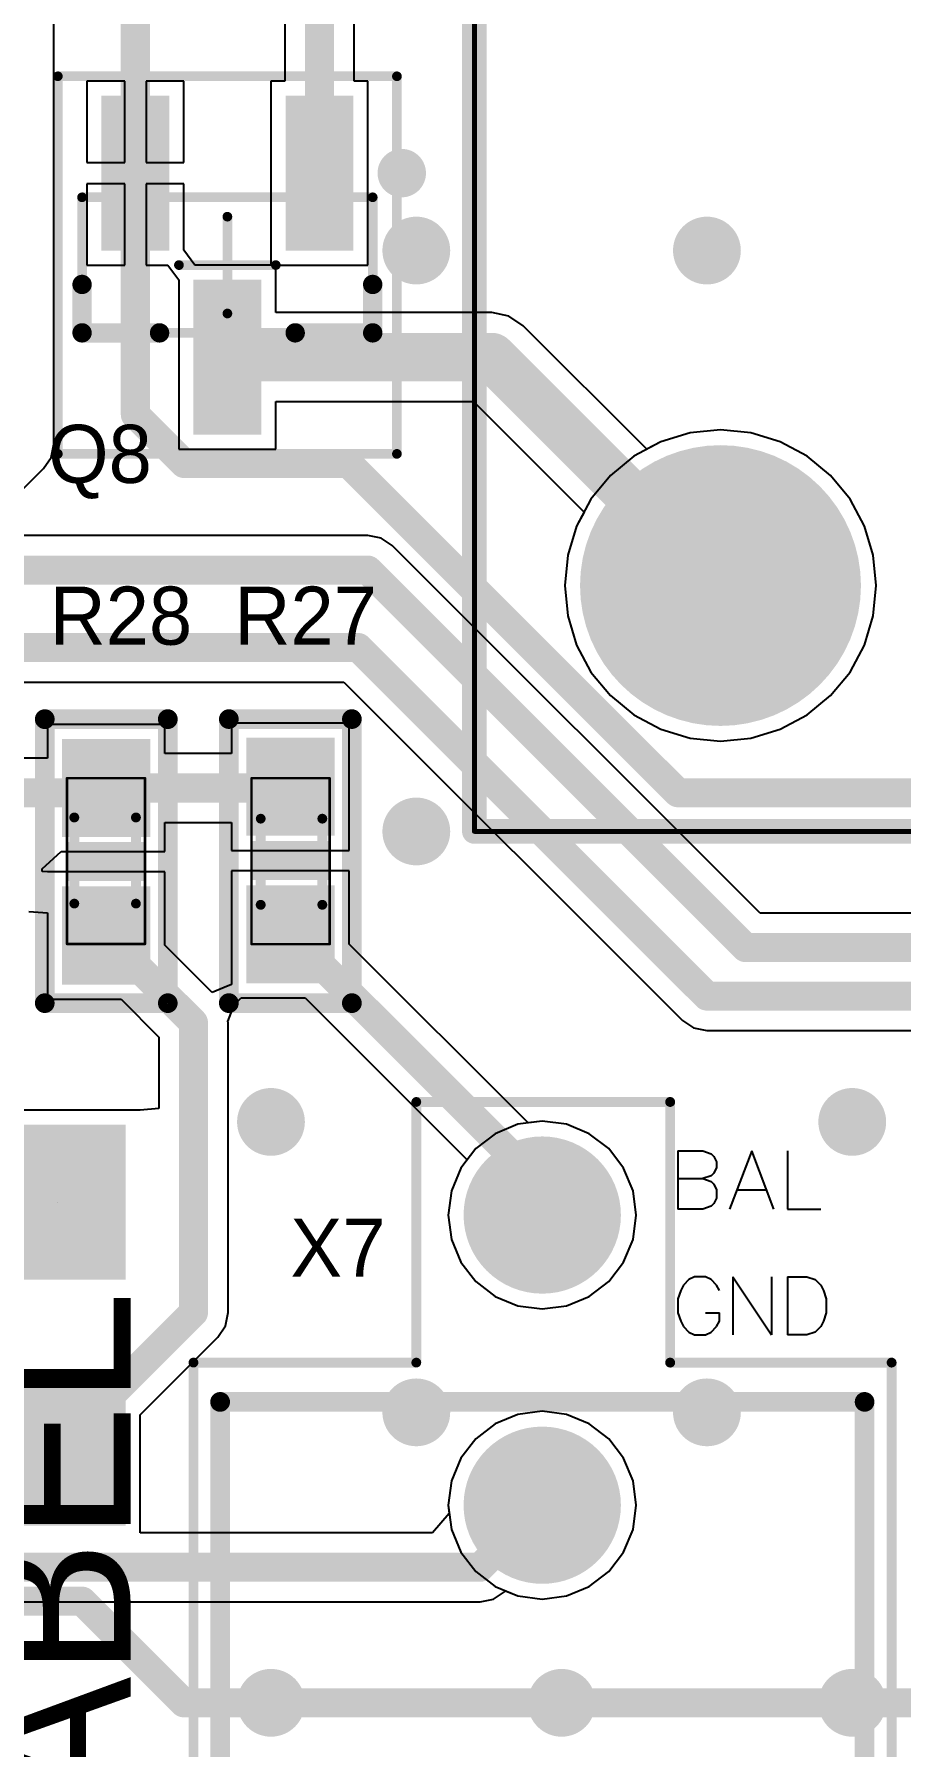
# Model space of a CAD drawing. Header units: millimetres. Extents: x 59 to 152, y 30 to 146.
# Drawn here: x 70.06 to 79, y 46.55 to 64.23 of the extents above; entities that cross this region are included whole.
import ezdxf

# ---------------------------------------------------------------- set-up
doc = ezdxf.new("R2010")
doc.units = ezdxf.units.MM
for name, color, linetype in [('BottomLayer', 5, 'Continuous'), ('BottomSolder', 6, 'Continuous'), ('Mechanical1', 6, 'Continuous'), ('Mechanical13', 56, 'Continuous'), ('Mechanical15', 56, 'Continuous'), ('Mechanical16', 56, 'Continuous'), ('Mechanical2', 216, 'Continuous'), ('Mechanical3', 76, 'Continuous'), ('Mechanical6', 56, 'Continuous'), ('MultiLayer', 9, 'Continuous'), ('PadHoleLayer', 156, 'Continuous'), ('TopLayer', 1, 'Continuous'), ('TopOverlay', 2, 'Continuous'), ('TopPaste', 8, 'Continuous'), ('TopSolder', 216, 'Continuous'), ('ViaHoleLayer', 16, 'Continuous')]:
    doc.layers.add(name, color=color, linetype=linetype)

# ---------------------------------------------------------------- blocks, each defined once
blk = doc.blocks.new('DCDC_1_1_237')
at = {"layer": 'BottomLayer', "const_width": 1.4}
blk.add_lwpolyline([(-10.86, 10.16, 1), (-9.46, 10.16, 1)], format="xyb", close=True, dxfattribs=at)
at = {"layer": 'BottomSolder', "const_width": 1.45}
blk.add_lwpolyline([(-10.885, 10.16, 1), (-9.435, 10.16, 1)], format="xyb", close=True, dxfattribs=at)
at = {"layer": 'Mechanical1', "const_width": 0.05}
for points in [[(-12.7, 12.7), (-12.7, -12.7)], [(-12.7, 12.7), (12.7, 12.7)]]:
    blk.add_lwpolyline(points, dxfattribs=at)
at = {"layer": 'Mechanical1', "const_width": 0.025}
blk.add_lwpolyline([(-12.712, 12.7, 1), (-12.688, 12.7, 1)], format="xyb", close=True, dxfattribs=at)
blk.add_lwpolyline([(-12.712, 12.7, 1), (-12.688, 12.7, 1)], format="xyb", close=True, dxfattribs=at)
at = {"layer": 'Mechanical15', "const_width": 0.05}
for points in [[(-12.7, 12.7), (-12.7, -12.7)], [(-12.7, 12.7), (12.7, 12.7)]]:
    blk.add_lwpolyline(points, dxfattribs=at)
at = {"layer": 'Mechanical15', "const_width": 0.025}
blk.add_lwpolyline([(-12.712, 12.7, 1), (-12.688, 12.7, 1)], format="xyb", close=True, dxfattribs=at)
blk.add_lwpolyline([(-12.712, 12.7, 1), (-12.688, 12.7, 1)], format="xyb", close=True, dxfattribs=at)
at = {"layer": 'Mechanical2', "const_width": 0.05}
for points in [[(-12.7, 12.7), (12.7, 12.7)], [(-12.7, 12.7), (-12.7, -12.7)]]:
    blk.add_lwpolyline(points, dxfattribs=at)
at = {"layer": 'Mechanical2', "const_width": 0.025}
blk.add_lwpolyline([(-12.712, 12.7, 1), (-12.688, 12.7, 1)], format="xyb", close=True, dxfattribs=at)
blk.add_lwpolyline([(-12.712, 12.7, 1), (-12.688, 12.7, 1)], format="xyb", close=True, dxfattribs=at)
at = {"layer": 'MultiLayer', "const_width": 1.4}
blk.add_lwpolyline([(-10.86, 10.16, 1), (-9.46, 10.16, 1)], format="xyb", close=True, dxfattribs=at)
at = {"layer": 'PadHoleLayer', "const_width": 0.75}
blk.add_lwpolyline([(-10.535, 10.16, 1), (-9.785, 10.16, 1)], format="xyb", close=True, dxfattribs=at)
at = {"layer": 'TopLayer', "const_width": 1.4}
blk.add_lwpolyline([(-10.86, 10.16, 1), (-9.46, 10.16, 1)], format="xyb", close=True, dxfattribs=at)
at = {"layer": 'TopOverlay', "const_width": 0.254}
for points in [[(-12.7, 12.7), (-12.7, -12.7)], [(-12.7, 12.7), (12.7, 12.7)]]:
    blk.add_lwpolyline(points, dxfattribs=at)
at = {"layer": 'TopOverlay', "const_width": 0.127}
blk.add_lwpolyline([(-12.764, 12.7, 1), (-12.636, 12.7, 1)], format="xyb", close=True, dxfattribs=at)
blk.add_lwpolyline([(-12.764, 12.7, 1), (-12.636, 12.7, 1)], format="xyb", close=True, dxfattribs=at)
at = {"layer": 'TopSolder', "const_width": 1.45}
blk.add_lwpolyline([(-10.885, 10.16, 1), (-9.435, 10.16, 1)], format="xyb", close=True, dxfattribs=at)
blk = doc.blocks.new('SOT23_3N_252')
at = {"layer": 'Mechanical13', "const_width": 0.1}
for points in [[(-0.7, -1.5), (-0.7, 1.5)], [(0.7, 1.5), (-0.7, 1.5)], [(0.7, -1.5), (0.7, 1.5)], [(0.7, -1.5), (-0.7, -1.5)]]:
    blk.add_lwpolyline(points, dxfattribs=at)
at = {"layer": 'Mechanical13', "const_width": 0.05}
for points in [[(-0.725, 1.5, 1), (-0.675, 1.5, 1)], [(-0.725, 1.5, 1), (-0.675, 1.5, 1)], [(0.675, 1.5, 1), (0.725, 1.5, 1)], [(0.675, 1.5, 1), (0.725, 1.5, 1)], [(-0.725, -1.5, 1), (-0.675, -1.5, 1)], [(-0.725, -1.5, 1), (-0.675, -1.5, 1)], [(0.675, -1.5, 1), (0.725, -1.5, 1)], [(0.675, -1.5, 1), (0.725, -1.5, 1)]]:
    blk.add_lwpolyline(points, format="xyb", close=True, dxfattribs=at)
at = {"layer": 'Mechanical15', "const_width": 0.1}
for points in [[(-1.95, -1.75), (-1.95, 1.75)], [(1.95, 1.75), (-1.95, 1.75)], [(1.95, -1.75), (1.95, 1.75)], [(0, -0.5), (0, 0.5)], [(0.5, 0), (-0.5, 0)], [(1.95, -1.75), (-1.95, -1.75)]]:
    blk.add_lwpolyline(points, dxfattribs=at)
at = {"layer": 'Mechanical15', "const_width": 0.05}
for points in [[(-1.975, 1.75, 1), (-1.925, 1.75, 1)], [(-1.975, 1.75, 1), (-1.925, 1.75, 1)], [(1.925, 1.75, 1), (1.975, 1.75, 1)], [(1.925, 1.75, 1), (1.975, 1.75, 1)], [(-0.025, 0.5, 1), (0.025, 0.5, 1)], [(-0.525, 0, 1), (-0.475, 0, 1)], [(0.475, 0, 1), (0.525, 0, 1)], [(-0.025, -0.5, 1), (0.025, -0.5, 1)], [(-1.975, -1.75, 1), (-1.925, -1.75, 1)], [(-1.975, -1.75, 1), (-1.925, -1.75, 1)], [(1.925, -1.75, 1), (1.975, -1.75, 1)], [(1.925, -1.75, 1), (1.975, -1.75, 1)]]:
    blk.add_lwpolyline(points, format="xyb", close=True, dxfattribs=at)
at = {"layer": 'TopLayer'}
for points in [[(-0.2, 0.65), (-0.2, 1.25), (-1.7, 0.65), (-1.7, 1.25)], [(1.7, -0.3), (1.7, 0.3), (0.2, -0.3), (0.2, 0.3)], [(-0.2, -1.25), (-0.2, -0.65), (-1.7, -1.25), (-1.7, -0.65)]]:
    blk.add_solid(points, dxfattribs=at)
at = {"layer": 'TopOverlay'}
for points, const_width in [([(-0.825, 1.8, 1), (-1.075, 1.8, 1)], 0.25), ([(-1.137, 1.8, 1), (-1.012, 1.8, 1)], 0.125), ([(-0.887, 1.8, 1), (-0.762, 1.8, 1)], 0.125), ([(0.15, 1.5, 1), (0.25, 1.5, 1)], 0.1), ([(0.65, 1.5, 1), (0.75, 1.5, 1)], 0.1), ([(0.65, 1.5, 1), (0.75, 1.5, 1)], 0.1), ([(0.65, 0.7, 1), (0.75, 0.7, 1)], 0.1), ([(0.65, -0.7, 1), (0.75, -0.7, 1)], 0.1), ([(0.15, -1.5, 1), (0.25, -1.5, 1)], 0.1), ([(0.65, -1.5, 1), (0.75, -1.5, 1)], 0.1), ([(0.65, -1.5, 1), (0.75, -1.5, 1)], 0.1)]:
    blk.add_lwpolyline(points, format="xyb", close=True, dxfattribs=dict(at, const_width=const_width))
at = {"layer": 'TopOverlay', "const_width": 0.2}
for points in [[(0.7, 1.5), (0.2, 1.5)], [(0.7, 0.7), (0.7, 1.5)], [(0.7, -1.5), (0.7, -0.7)], [(0.7, -1.5), (0.2, -1.5)]]:
    blk.add_lwpolyline(points, dxfattribs=at)
at = {"layer": 'TopPaste'}
for points in [[(-0.2, 0.65), (-0.2, 1.25), (-1.7, 0.65), (-1.7, 1.25)], [(1.7, -0.3), (1.7, 0.3), (0.2, -0.3), (0.2, 0.3)], [(-0.2, -1.25), (-0.2, -0.65), (-1.7, -1.25), (-1.7, -0.65)]]:
    blk.add_solid(points, dxfattribs=at)
at = {"layer": 'TopSolder'}
for points in [[(-0.15, 0.6), (-0.15, 1.3), (-1.75, 0.6), (-1.75, 1.3)], [(1.75, -0.35), (1.75, 0.35), (0.15, -0.35), (0.15, 0.35)], [(-0.15, -1.3), (-0.15, -0.6), (-1.75, -1.3), (-1.75, -0.6)]]:
    blk.add_solid(points, dxfattribs=at)
blk = doc.blocks.new('R0603_279')
at = {"layer": 'Mechanical16'}
for points, const_width in [([(-0.85, -0.4), (-0.85, 0.406)], 0.0254), ([(0.864, 0.406), (-0.85, 0.406)], 0.0254), ([(0.457, 0.33), (-0.432, 0.33)], 0.102), ([(0.864, -0.4), (0.864, 0.406)], 0.0254), ([(0.457, -0.306), (-0.432, -0.306)], 0.102), ([(0.864, -0.4), (-0.85, -0.4)], 0.0254)]:
    blk.add_lwpolyline(points, dxfattribs=dict(at, const_width=const_width))
for points, const_width in [([(-0.856, 0.406, 1), (-0.844, 0.406, 1)], 0.0127), ([(-0.856, 0.406, 1), (-0.844, 0.406, 1)], 0.0127), ([(-0.457, 0.33, 1), (-0.407, 0.33, 1)], 0.0508), ([(0.432, 0.33, 1), (0.483, 0.33, 1)], 0.0508), ([(0.857, 0.406, 1), (0.87, 0.406, 1)], 0.0127), ([(0.857, 0.406, 1), (0.87, 0.406, 1)], 0.0127), ([(-0.457, -0.306, 1), (-0.407, -0.306, 1)], 0.0508), ([(0.432, -0.306, 1), (0.483, -0.306, 1)], 0.0508), ([(-0.856, -0.4, 1), (-0.844, -0.4, 1)], 0.0127), ([(-0.856, -0.4, 1), (-0.844, -0.4, 1)], 0.0127), ([(0.857, -0.4, 1), (0.87, -0.4, 1)], 0.0127), ([(0.857, -0.4, 1), (0.87, -0.4, 1)], 0.0127)]:
    blk.add_lwpolyline(points, format="xyb", close=True, dxfattribs=dict(at, const_width=const_width))
for points in [[(-0.838, -0.401), (-0.432, -0.401), (-0.838, 0.405), (-0.432, 0.405)], [(0.432, -0.401), (0.838, -0.401), (0.432, 0.405), (0.838, 0.405)]]:
    blk.add_solid(points, dxfattribs=at)
at = {"layer": 'Mechanical6'}
blk.add_solid([(-0.2, -0.4), (0.203, -0.4), (-0.2, 0.406), (0.203, 0.406)], dxfattribs=at)
at = {"layer": 'TopLayer'}
for points in [[(-1.219, -0.406), (-0.305, -0.406), (-1.219, 0.406), (-0.305, 0.406)], [(0.305, -0.406), (1.219, -0.406), (0.305, 0.406), (1.219, 0.406)]]:
    blk.add_solid(points, dxfattribs=at)
at = {"layer": 'TopOverlay', "const_width": 0.203}
for points in [[(-1.46, -0.635), (-1.46, 0.635)], [(1.473, 0.635), (-1.46, 0.635)], [(1.473, -0.635), (1.473, 0.635)], [(1.473, -0.635), (-1.46, -0.635)]]:
    blk.add_lwpolyline(points, dxfattribs=at)
at = {"layer": 'TopOverlay', "const_width": 0.102}
for points in [[(-1.511, 0.635, 1), (-1.41, 0.635, 1)], [(-1.511, 0.635, 1), (-1.41, 0.635, 1)], [(1.422, 0.635, 1), (1.524, 0.635, 1)], [(1.422, 0.635, 1), (1.524, 0.635, 1)], [(-1.511, -0.635, 1), (-1.41, -0.635, 1)], [(-1.511, -0.635, 1), (-1.41, -0.635, 1)], [(1.422, -0.635, 1), (1.524, -0.635, 1)], [(1.422, -0.635, 1), (1.524, -0.635, 1)]]:
    blk.add_lwpolyline(points, format="xyb", close=True, dxfattribs=at)
at = {"layer": 'TopPaste'}
for points in [[(-1.219, -0.406), (-0.305, -0.406), (-1.219, 0.406), (-0.305, 0.406)], [(0.305, -0.406), (1.219, -0.406), (0.305, 0.406), (1.219, 0.406)]]:
    blk.add_solid(points, dxfattribs=at)
at = {"layer": 'TopSolder'}
for points in [[(-1.269, -0.456), (-0.255, -0.456), (-1.269, 0.456), (-0.255, 0.456)], [(0.255, -0.456), (1.269, -0.456), (0.255, 0.456), (1.269, 0.456)]]:
    blk.add_solid(points, dxfattribs=at)
blk = doc.blocks.new('R0603_280')
at = {"layer": 'Mechanical16'}
for points, const_width in [([(-0.85, 0.406), (-0.85, -0.4)], 0.0254), ([(-0.85, 0.406), (0.864, 0.406)], 0.0254), ([(-0.432, 0.33), (0.457, 0.33)], 0.102), ([(0.864, 0.406), (0.864, -0.4)], 0.0254), ([(-0.432, -0.306), (0.457, -0.306)], 0.102), ([(-0.85, -0.4), (0.864, -0.4)], 0.0254)]:
    blk.add_lwpolyline(points, dxfattribs=dict(at, const_width=const_width))
for points, const_width in [([(-0.856, 0.406, 1), (-0.844, 0.406, 1)], 0.0127), ([(-0.856, 0.406, 1), (-0.844, 0.406, 1)], 0.0127), ([(-0.457, 0.33, 1), (-0.407, 0.33, 1)], 0.0508), ([(0.432, 0.33, 1), (0.483, 0.33, 1)], 0.0508), ([(0.857, 0.406, 1), (0.87, 0.406, 1)], 0.0127), ([(0.857, 0.406, 1), (0.87, 0.406, 1)], 0.0127), ([(-0.457, -0.306, 1), (-0.407, -0.306, 1)], 0.0508), ([(0.432, -0.306, 1), (0.483, -0.306, 1)], 0.0508), ([(-0.856, -0.4, 1), (-0.844, -0.4, 1)], 0.0127), ([(-0.856, -0.4, 1), (-0.844, -0.4, 1)], 0.0127), ([(0.857, -0.4, 1), (0.87, -0.4, 1)], 0.0127), ([(0.857, -0.4, 1), (0.87, -0.4, 1)], 0.0127)]:
    blk.add_lwpolyline(points, format="xyb", close=True, dxfattribs=dict(at, const_width=const_width))
for points in [[(-0.837, -0.4), (-0.431, -0.4), (-0.837, 0.406), (-0.431, 0.406)], [(0.433, -0.4), (0.839, -0.4), (0.433, 0.406), (0.839, 0.406)]]:
    blk.add_solid(points, dxfattribs=at)
at = {"layer": 'Mechanical6'}
blk.add_solid([(-0.2, -0.4), (0.203, -0.4), (-0.2, 0.406), (0.203, 0.406)], dxfattribs=at)
at = {"layer": 'TopLayer'}
for points in [[(-1.219, -0.406), (-0.305, -0.406), (-1.219, 0.406), (-0.305, 0.406)], [(0.305, -0.406), (1.219, -0.406), (0.305, 0.406), (1.219, 0.406)]]:
    blk.add_solid(points, dxfattribs=at)
at = {"layer": 'TopOverlay', "const_width": 0.203}
for points in [[(-1.46, 0.635), (-1.46, -0.635)], [(-1.46, 0.635), (1.473, 0.635)], [(1.473, 0.635), (1.473, -0.635)], [(-1.46, -0.635), (1.473, -0.635)]]:
    blk.add_lwpolyline(points, dxfattribs=at)
at = {"layer": 'TopOverlay', "const_width": 0.102}
for points in [[(-1.511, 0.635, 1), (-1.41, 0.635, 1)], [(-1.511, 0.635, 1), (-1.41, 0.635, 1)], [(1.422, 0.635, 1), (1.524, 0.635, 1)], [(1.422, 0.635, 1), (1.524, 0.635, 1)], [(-1.511, -0.635, 1), (-1.41, -0.635, 1)], [(-1.511, -0.635, 1), (-1.41, -0.635, 1)], [(1.422, -0.635, 1), (1.524, -0.635, 1)], [(1.422, -0.635, 1), (1.524, -0.635, 1)]]:
    blk.add_lwpolyline(points, format="xyb", close=True, dxfattribs=at)
at = {"layer": 'TopPaste'}
for points in [[(-1.219, -0.406), (-0.305, -0.406), (-1.219, 0.406), (-0.305, 0.406)], [(0.305, -0.406), (1.219, -0.406), (0.305, 0.406), (1.219, 0.406)]]:
    blk.add_solid(points, dxfattribs=at)
at = {"layer": 'TopSolder'}
for points in [[(-1.269, -0.456), (-0.255, -0.456), (-1.269, 0.456), (-0.255, 0.456)], [(0.255, -0.456), (1.269, -0.456), (0.255, 0.456), (1.269, 0.456)]]:
    blk.add_solid(points, dxfattribs=at)
blk = doc.blocks.new('SMD_15R_301')
at = {"layer": 'TopLayer', "const_width": 0.762}
blk.add_lwpolyline([(-0.381, 0, 1), (0.381, 0, 1)], format="xyb", close=True, dxfattribs=at)
at = {"layer": 'TopOverlay'}
for points, const_width in [([(1.041, 0, 1), (-1.041, 0, 1)], 0.178), ([(-1.086, 0, 1), (-0.997, 0, 1)], 0.0889), ([(0.997, 0, 1), (1.086, 0, 1)], 0.0889)]:
    blk.add_lwpolyline(points, format="xyb", close=True, dxfattribs=dict(at, const_width=const_width))
at = {"layer": 'TopPaste', "const_width": 0.762}
blk.add_lwpolyline([(-0.381, 0, 1), (0.381, 0, 1)], format="xyb", close=True, dxfattribs=at)
at = {"layer": 'TopSolder', "const_width": 0.812}
blk.add_lwpolyline([(-0.406, 0, 1), (0.406, 0, 1)], format="xyb", close=True, dxfattribs=at)
at = {"layer": 'Mechanical3'}
blk.add_text('>LABEL', height=1.5748, dxfattribs=at).set_placement((1.397, -1.651))
blk = doc.blocks.new('LTV_816S_314')
at = {"layer": 'Mechanical13', "const_width": 0.1}
for points in [[(-2.3, 3.3), (-2.3, -3.3)], [(-2.3, 3.3), (2.3, 3.3)], [(2.3, 3.3), (2.3, -3.3)], [(-2.3, -3.3), (2.3, -3.3)]]:
    blk.add_lwpolyline(points, dxfattribs=at)
at = {"layer": 'Mechanical13', "const_width": 0.05}
for points in [[(-2.325, 3.3, 1), (-2.275, 3.3, 1)], [(-2.325, 3.3, 1), (-2.275, 3.3, 1)], [(2.275, 3.3, 1), (2.325, 3.3, 1)], [(2.275, 3.3, 1), (2.325, 3.3, 1)], [(-2.325, -3.3, 1), (-2.275, -3.3, 1)], [(-2.325, -3.3, 1), (-2.275, -3.3, 1)], [(2.275, -3.3, 1), (2.325, -3.3, 1)], [(2.275, -3.3, 1), (2.325, -3.3, 1)]]:
    blk.add_lwpolyline(points, format="xyb", close=True, dxfattribs=at)
at = {"layer": 'Mechanical15'}
for points, const_width in [([(-2.3, 3.3), (2.3, 3.3)], 0.05), ([(-2.3, 3.3), (-2.3, -3.3)], 0.05), ([(2.3, 3.3), (2.3, -3.3)], 0.05), ([(0, 0.5), (0, -0.5)], 0.1), ([(-0.5, 0), (0.5, 0)], 0.1), ([(-2.3, -3.3), (2.3, -3.3)], 0.05)]:
    blk.add_lwpolyline(points, dxfattribs=dict(at, const_width=const_width))
for points, const_width in [([(-2.312, 3.3, 1), (-2.288, 3.3, 1)], 0.025), ([(-2.312, 3.3, 1), (-2.288, 3.3, 1)], 0.025), ([(2.288, 3.3, 1), (2.312, 3.3, 1)], 0.025), ([(2.288, 3.3, 1), (2.312, 3.3, 1)], 0.025), ([(-0.025, 0.5, 1), (0.025, 0.5, 1)], 0.05), ([(-0.525, 0, 1), (-0.475, 0, 1)], 0.05), ([(0.475, 0, 1), (0.525, 0, 1)], 0.05), ([(-0.025, -0.5, 1), (0.025, -0.5, 1)], 0.05), ([(-2.312, -3.3, 1), (-2.288, -3.3, 1)], 0.025), ([(-2.312, -3.3, 1), (-2.288, -3.3, 1)], 0.025), ([(2.288, -3.3, 1), (2.312, -3.3, 1)], 0.025), ([(2.288, -3.3, 1), (2.312, -3.3, 1)], 0.025)]:
    blk.add_lwpolyline(points, format="xyb", close=True, dxfattribs=dict(at, const_width=const_width))
at = {"layer": 'PadHoleLayer'}
for points in [[(-1.27, 4.5), (-1.27, 4.5, -1), (-1.27, 4.5), (-1.27, 4.5, -1)], [(1.27, 4.5), (1.27, 4.5, -1), (1.27, 4.5), (1.27, 4.5, -1)], [(-1.27, -4.5), (-1.27, -4.5, -1), (-1.27, -4.5), (-1.27, -4.5, -1)], [(1.27, -4.5), (1.27, -4.5, -1), (1.27, -4.5), (1.27, -4.5, -1)]]:
    blk.add_lwpolyline(points, format="xyb", close=True, dxfattribs=at)
at = {"layer": 'TopLayer'}
for points in [[(-2.02, 3.85), (-0.52, 3.85), (-2.02, 5.15), (-0.52, 5.15)], [(0.52, 3.85), (2.02, 3.85), (0.52, 5.15), (2.02, 5.15)], [(-2.02, -5.15), (-0.52, -5.15), (-2.02, -3.85), (-0.52, -3.85)], [(0.52, -5.15), (2.02, -5.15), (0.52, -3.85), (2.02, -3.85)]]:
    blk.add_solid(points, dxfattribs=at)
at = {"layer": 'TopOverlay', "const_width": 0.1}
for points in [[(-2, 3), (2, 3)], [(-2, 3), (-2, -3)], [(2, 3), (2, -3)], [(-2, -3), (2, -3)]]:
    blk.add_lwpolyline(points, dxfattribs=at)
at = {"layer": 'TopOverlay'}
for points, const_width in [([(-2.025, 3, 1), (-1.975, 3, 1)], 0.05), ([(-2.025, 3, 1), (-1.975, 3, 1)], 0.05), ([(1.975, 3, 1), (2.025, 3, 1)], 0.05), ([(1.975, 3, 1), (2.025, 3, 1)], 0.05), ([(-1.375, -2.5, 1), (-1.625, -2.5, 1)], 0.25), ([(-1.687, -2.5, 1), (-1.563, -2.5, 1)], 0.125), ([(-1.437, -2.5, 1), (-1.312, -2.5, 1)], 0.125), ([(-2.025, -3, 1), (-1.975, -3, 1)], 0.05), ([(-2.025, -3, 1), (-1.975, -3, 1)], 0.05), ([(1.975, -3, 1), (2.025, -3, 1)], 0.05), ([(1.975, -3, 1), (2.025, -3, 1)], 0.05)]:
    blk.add_lwpolyline(points, format="xyb", close=True, dxfattribs=dict(at, const_width=const_width))
at = {"layer": 'TopPaste'}
for points in [[(-2.02, 3.85), (-0.52, 3.85), (-2.02, 5.15), (-0.52, 5.15)], [(0.52, 3.85), (2.02, 3.85), (0.52, 5.15), (2.02, 5.15)], [(-2.02, -5.15), (-0.52, -5.15), (-2.02, -3.85), (-0.52, -3.85)], [(0.52, -5.15), (2.02, -5.15), (0.52, -3.85), (2.02, -3.85)]]:
    blk.add_solid(points, dxfattribs=at)
at = {"layer": 'TopSolder'}
for points in [[(-2.07, 3.8), (-0.47, 3.8), (-2.07, 5.2), (-0.47, 5.2)], [(0.47, 3.8), (2.07, 3.8), (0.47, 5.2), (2.07, 5.2)], [(-2.07, -5.2), (-0.47, -5.2), (-2.07, -3.8), (-0.47, -3.8)], [(0.47, -5.2), (2.07, -5.2), (0.47, -3.8), (2.07, -3.8)]]:
    blk.add_solid(points, dxfattribs=at)
blk = doc.blocks.new('43045_020X_328')
at = {"layer": 'BottomLayer'}
for points, const_width in [([(-0.381, 11.938, 1), (0.381, 11.938, 1)], 0.762), ([(-0.381, 8.941, 1), (0.381, 8.941, 1)], 0.762), ([(-0.756, 4.623, 1), (0.756, 4.623, 1)], 1.511)]:
    blk.add_lwpolyline(points, format="xyb", close=True, dxfattribs=dict(at, const_width=const_width))
at = {"layer": 'BottomSolder'}
for points, const_width in [([(-0.406, 11.938, 1), (0.406, 11.938, 1)], 0.812), ([(-0.406, 8.941, 1), (0.406, 8.941, 1)], 0.812), ([(-0.781, 4.623, 1), (0.781, 4.623, 1)], 1.561)]:
    blk.add_lwpolyline(points, format="xyb", close=True, dxfattribs=dict(at, const_width=const_width))
at = {"layer": 'Mechanical16', "const_width": 0.102}
for points in [[(-1.3, 13.106), (1.321, 13.106)], [(-1.3, 10.414), (-1.3, 13.106)], [(1.321, 10.414), (1.321, 13.106)], [(-3.6, 10.414), (-1.3, 10.414)], [(-3.6, -0.2), (-3.6, 10.414)], [(1.321, 10.414), (3.607, 10.414)], [(3.607, -0.2), (3.607, 10.414)], [(-3.6, -0.2), (3.607, -0.2)]]:
    blk.add_lwpolyline(points, dxfattribs=at)
at = {"layer": 'Mechanical16', "const_width": 0.0508}
for points in [[(-1.325, 13.106, 1), (-1.275, 13.106, 1)], [(-1.325, 13.106, 1), (-1.275, 13.106, 1)], [(1.295, 13.106, 1), (1.346, 13.106, 1)], [(1.295, 13.106, 1), (1.346, 13.106, 1)], [(-3.625, 10.414, 1), (-3.575, 10.414, 1)], [(-3.625, 10.414, 1), (-3.575, 10.414, 1)], [(-1.325, 10.414, 1), (-1.275, 10.414, 1)], [(-1.325, 10.414, 1), (-1.275, 10.414, 1)], [(1.295, 10.414, 1), (1.346, 10.414, 1)], [(1.295, 10.414, 1), (1.346, 10.414, 1)], [(3.581, 10.414, 1), (3.632, 10.414, 1)], [(3.581, 10.414, 1), (3.632, 10.414, 1)], [(-3.625, -0.2, 1), (-3.575, -0.2, 1)], [(-3.625, -0.2, 1), (-3.575, -0.2, 1)], [(3.581, -0.2, 1), (3.632, -0.2, 1)], [(3.581, -0.2, 1), (3.632, -0.2, 1)]]:
    blk.add_lwpolyline(points, format="xyb", close=True, dxfattribs=at)
at = {"layer": 'MultiLayer'}
for points, const_width in [([(-0.381, 11.938, 1), (0.381, 11.938, 1)], 0.762), ([(-0.381, 8.941, 1), (0.381, 8.941, 1)], 0.762), ([(-0.756, 4.623, 1), (0.756, 4.623, 1)], 1.511)]:
    blk.add_lwpolyline(points, format="xyb", close=True, dxfattribs=dict(at, const_width=const_width))
at = {"layer": 'PadHoleLayer'}
for points, const_width in [([(-0.254, 11.938, 1), (0.254, 11.938, 1)], 0.508), ([(-0.254, 8.941, 1), (0.254, 8.941, 1)], 0.508), ([(-0.756, 4.623, 1), (0.756, 4.623, 1)], 1.511)]:
    blk.add_lwpolyline(points, format="xyb", close=True, dxfattribs=dict(at, const_width=const_width))
at = {"layer": 'TopLayer'}
for points, const_width in [([(-0.381, 11.938, 1), (0.381, 11.938, 1)], 0.762), ([(-0.381, 8.941, 1), (0.381, 8.941, 1)], 0.762), ([(-0.756, 4.623, 1), (0.756, 4.623, 1)], 1.511)]:
    blk.add_lwpolyline(points, format="xyb", close=True, dxfattribs=dict(at, const_width=const_width))
at = {"layer": 'TopOverlay', "const_width": 0.203}
for points in [[(-3.325, 10.008), (3.327, 10.008)], [(-3.325, 0), (-3.325, 10.008)], [(3.327, 0), (3.327, 10.008)], [(-3.325, 0), (3.327, 0)]]:
    blk.add_lwpolyline(points, dxfattribs=at)
at = {"layer": 'TopOverlay', "const_width": 0.102}
for points in [[(-3.376, 10.008, 1), (-3.274, 10.008, 1)], [(-3.376, 10.008, 1), (-3.274, 10.008, 1)], [(3.277, 10.008, 1), (3.378, 10.008, 1)], [(3.277, 10.008, 1), (3.378, 10.008, 1)], [(-3.376, 0, 1), (-3.274, 0, 1)], [(-3.376, 0, 1), (-3.274, 0, 1)], [(3.277, 0, 1), (3.378, 0, 1)], [(3.277, 0, 1), (3.378, 0, 1)]]:
    blk.add_lwpolyline(points, format="xyb", close=True, dxfattribs=at)
at = {"layer": 'TopSolder'}
for points, const_width in [([(-0.406, 11.938, 1), (0.406, 11.938, 1)], 0.812), ([(-0.406, 8.941, 1), (0.406, 8.941, 1)], 0.812), ([(-0.781, 4.623, 1), (0.781, 4.623, 1)], 1.561)]:
    blk.add_lwpolyline(points, format="xyb", close=True, dxfattribs=dict(at, const_width=const_width))

msp = doc.modelspace()

# ---------------------------------------------------------------- linework, layer by layer
at = {"layer": 'BottomLayer'}
for p, q in [((77.14, 60.148), (76.826, 60.117)), ((77.454, 60.117), (77.14, 60.148)), ((76.525, 60.025), (76.247, 59.877)), ((76.826, 60.117), (76.525, 60.025)), ((77.755, 60.025), (77.454, 60.117)), ((78.033, 59.877), (77.755, 60.025)), ((76.247, 59.877), (76.003, 59.677)), ((78.277, 59.677), (78.033, 59.877)), ((76.003, 59.677), (75.803, 59.433)), ((78.477, 59.433), (78.277, 59.677)), ((75.803, 59.433), (75.655, 59.155)), ((78.625, 59.155), (78.477, 59.433)), ((75.655, 59.155), (75.563, 58.854)), ((78.717, 58.854), (78.625, 59.155)), ((75.563, 58.854), (75.532, 58.54)), ((78.748, 58.54), (78.717, 58.854)), ((75.532, 58.54), (75.563, 58.226)), ((78.717, 58.226), (78.748, 58.54)), ((75.563, 58.226), (75.655, 57.925)), ((78.625, 57.925), (78.717, 58.226)), ((75.655, 57.925), (75.803, 57.647)), ((78.477, 57.647), (78.625, 57.925)), ((75.803, 57.647), (76.003, 57.403)), ((78.277, 57.403), (78.477, 57.647)), ((76.003, 57.403), (76.247, 57.203)), ((78.033, 57.203), (78.277, 57.403)), ((76.247, 57.203), (76.525, 57.055)), ((77.755, 57.055), (78.033, 57.203)), ((76.525, 57.055), (76.826, 56.963)), ((76.826, 56.963), (77.14, 56.932)), ((77.14, 56.932), (77.454, 56.963)), ((77.454, 56.963), (77.755, 57.055)), ((75.049, 52.975), (74.815, 52.878)), ((75.3, 53.008), (75.049, 52.975)), ((75.551, 52.975), (75.3, 53.008)), ((75.785, 52.878), (75.551, 52.975)), ((74.614, 52.724), (74.46, 52.523)), ((74.815, 52.878), (74.614, 52.724)), ((75.986, 52.724), (75.785, 52.878)), ((76.14, 52.523), (75.986, 52.724)), ((74.46, 52.523), (74.363, 52.289)), ((76.237, 52.289), (76.14, 52.523)), ((74.363, 52.289), (74.33, 52.038)), ((76.27, 52.038), (76.237, 52.289)), ((74.33, 52.038), (74.363, 51.787)), ((76.237, 51.787), (76.27, 52.038)), ((74.363, 51.787), (74.46, 51.553)), ((76.14, 51.553), (76.237, 51.787)), ((74.46, 51.553), (74.614, 51.352)), ((75.986, 51.352), (76.14, 51.553)), ((74.614, 51.352), (74.815, 51.198)), ((75.785, 51.198), (75.986, 51.352)), ((74.815, 51.198), (75.049, 51.101)), ((75.551, 51.101), (75.785, 51.198)), ((75.049, 51.101), (75.3, 51.068)), ((75.3, 51.068), (75.551, 51.101)), ((74.815, 49.881), (74.614, 49.727)), ((75.049, 49.978), (74.815, 49.881)), ((75.3, 50.011), (75.049, 49.978)), ((75.551, 49.978), (75.3, 50.011)), ((75.785, 49.881), (75.551, 49.978)), ((75.986, 49.727), (75.785, 49.881)), ((74.614, 49.727), (74.46, 49.526)), ((76.14, 49.526), (75.986, 49.727)), ((74.46, 49.526), (74.363, 49.292)), ((76.237, 49.292), (76.14, 49.526)), ((74.363, 49.292), (74.33, 49.041)), ((76.27, 49.041), (76.237, 49.292)), ((74.33, 49.041), (74.363, 48.79)), ((76.237, 48.79), (76.27, 49.041)), ((74.363, 48.79), (74.46, 48.556)), ((76.14, 48.556), (76.237, 48.79)), ((74.46, 48.556), (74.614, 48.355)), ((75.986, 48.355), (76.14, 48.556)), ((74.614, 48.355), (74.815, 48.2)), ((75.785, 48.2), (75.986, 48.355)), ((74.815, 48.2), (75.049, 48.104)), ((75.551, 48.104), (75.785, 48.2)), ((75.049, 48.104), (75.3, 48.071)), ((75.3, 48.071), (75.551, 48.104))]:
    msp.add_line(p, q, dxfattribs=at)
for points, const_width in [([(73.85, 62, 1), (74.15, 62, 1)], 0.3), ([(76.85, 62, 1), (77.15, 62, 1)], 0.3), ([(73.85, 56, 1), (74.15, 56, 1)], 0.3), ([(72.35, 53, 1), (72.65, 53, 1)], 0.3), ([(78.35, 53, 1), (78.65, 53, 1)], 0.3), ([(73.85, 50, 1), (74.15, 50, 1)], 0.3), ([(76.85, 50, 1), (77.15, 50, 1)], 0.3), ([(70.475, 48.05, 1), (70.625, 48.05, 1)], 0.15), ([(70.475, 48.05, 1), (70.625, 48.05, 1)], 0.15), ([(72.35, 47, 1), (72.65, 47, 1)], 0.3), ([(75.35, 47, 1), (75.65, 47, 1)], 0.3), ([(78.35, 47, 1), (78.65, 47, 1)], 0.3), ([(71.525, 47, 1), (71.675, 47, 1)], 0.15), ([(71.525, 47, 1), (71.675, 47, 1)], 0.15)]:
    msp.add_lwpolyline(points, format="xyb", close=True, dxfattribs=dict(at, const_width=const_width))
at = {"layer": 'BottomLayer', "const_width": 0.3}
for points in [[(62.9, 48.05), (70.55, 48.05)], [(70.55, 48.05), (71.6, 47)], [(71.6, 47), (94, 47)]]:
    msp.add_lwpolyline(points, dxfattribs=at)
at = {"layer": 'BottomSolder', "const_width": 0.35}
for points in [[(73.825, 62, 1), (74.175, 62, 1)], [(76.825, 62, 1), (77.175, 62, 1)], [(73.825, 56, 1), (74.175, 56, 1)], [(72.325, 53, 1), (72.675, 53, 1)], [(78.325, 53, 1), (78.675, 53, 1)], [(73.825, 50, 1), (74.175, 50, 1)], [(76.825, 50, 1), (77.175, 50, 1)], [(72.325, 47, 1), (72.675, 47, 1)], [(75.325, 47, 1), (75.675, 47, 1)], [(78.325, 47, 1), (78.675, 47, 1)]]:
    msp.add_lwpolyline(points, format="xyb", close=True, dxfattribs=at)
at = {"layer": 'MultiLayer', "const_width": 0.3}
for points in [[(73.85, 62, 1), (74.15, 62, 1)], [(76.85, 62, 1), (77.15, 62, 1)], [(73.85, 56, 1), (74.15, 56, 1)], [(72.35, 53, 1), (72.65, 53, 1)], [(78.35, 53, 1), (78.65, 53, 1)], [(73.85, 50, 1), (74.15, 50, 1)], [(76.85, 50, 1), (77.15, 50, 1)], [(72.35, 47, 1), (72.65, 47, 1)], [(75.35, 47, 1), (75.65, 47, 1)], [(78.35, 47, 1), (78.65, 47, 1)]]:
    msp.add_lwpolyline(points, format="xyb", close=True, dxfattribs=at)
at = {"layer": 'TopLayer'}
for p, q in [((70.257, 60), (70.257, 65.145)), ((72.643, 64.394), (72.643, 63.75)), ((73.357, 63.75), (73.357, 64.394)), ((70.99, 63.75), (70.6, 63.75)), ((70.6, 63.75), (70.6, 62.91)), ((70.99, 62.91), (70.99, 63.75)), ((71.6, 63.75), (71.21, 63.75)), ((71.21, 63.75), (71.21, 62.91)), ((71.6, 62.91), (71.6, 63.75)), ((72.643, 63.75), (72.5, 63.75)), ((72.5, 63.75), (72.5, 62.05)), ((73.5, 63.75), (73.357, 63.75)), ((73.5, 61.85), (73.5, 63.75)), ((70.6, 62.91), (70.99, 62.91)), ((71.21, 62.91), (71.6, 62.91)), ((70.99, 62.69), (70.6, 62.69)), ((70.6, 62.69), (70.6, 61.85)), ((70.99, 61.85), (70.99, 62.69)), ((71.6, 62.69), (71.21, 62.69)), ((71.21, 62.69), (71.21, 61.85)), ((71.6, 62.029), (71.6, 62.69)), ((71.6, 62.004), (71.6, 62.029)), ((71.714, 61.85), (71.6, 62.004)), ((72.5, 62.05), (72.5, 61.85)), ((70.6, 61.85), (70.99, 61.85)), ((71.21, 61.85), (71.35, 61.85)), ((71.35, 61.85), (71.436, 61.85)), ((71.436, 61.85), (71.55, 61.696)), ((71.8, 61.85), (71.714, 61.85)), ((72.35, 61.85), (71.8, 61.85)), ((72.5, 61.85), (72.35, 61.85)), ((72.55, 61.65), (72.55, 61.85)), ((72.55, 61.85), (72.7, 61.85)), ((72.7, 61.85), (73.5, 61.85)), ((71.55, 61.696), (71.55, 61.671)), ((71.55, 61.671), (71.55, 59.95)), ((72.55, 61.359), (72.55, 61.65)), ((74.78, 61.359), (72.55, 61.359)), ((74.956, 61.324), (74.78, 61.359)), ((75.104, 61.224), (74.956, 61.324)), ((76.381, 59.948), (75.104, 61.224)), ((72.55, 59.95), (72.55, 60.441)), ((72.55, 60.441), (74.59, 60.441)), ((74.59, 60.441), (75.732, 59.299)), ((77.14, 60.148), (76.826, 60.117)), ((77.454, 60.117), (77.14, 60.148)), ((70.23, 59.863), (70.257, 60)), ((76.525, 60.025), (76.381, 59.948)), ((76.826, 60.117), (76.525, 60.025)), ((77.755, 60.025), (77.454, 60.117)), ((78.033, 59.877), (77.755, 60.025)), ((70.152, 59.748), (70.23, 59.863)), ((71.55, 59.95), (72.55, 59.95)), ((78.277, 59.677), (78.033, 59.877)), ((69.747, 59.343), (70.152, 59.748)), ((78.477, 59.433), (78.277, 59.677)), ((78.625, 59.155), (78.477, 59.433)), ((75.732, 59.299), (75.655, 59.155)), ((75.655, 59.155), (75.563, 58.854)), ((78.717, 58.854), (78.625, 59.155)), ((73.5, 59.057), (69.609, 59.057)), ((73.637, 59.03), (73.5, 59.057)), ((73.752, 58.952), (73.637, 59.03)), ((77.548, 55.157), (73.752, 58.952)), ((75.563, 58.854), (75.532, 58.54)), ((78.748, 58.54), (78.717, 58.854)), ((75.532, 58.54), (75.563, 58.226)), ((78.717, 58.226), (78.748, 58.54)), ((75.563, 58.226), (75.655, 57.925)), ((78.625, 57.925), (78.717, 58.226)), ((75.655, 57.925), (75.803, 57.647)), ((78.477, 57.647), (78.625, 57.925)), ((66.3, 57.543), (73.252, 57.543)), ((73.252, 57.543), (76.748, 54.048)), ((75.803, 57.647), (76.003, 57.403)), ((78.277, 57.403), (78.477, 57.647)), ((76.003, 57.403), (76.247, 57.203)), ((78.033, 57.203), (78.277, 57.403)), ((76.247, 57.203), (76.525, 57.055)), ((77.755, 57.055), (78.033, 57.203)), ((71.406, 57.106), (70.194, 57.106)), ((70.194, 57.106), (70.194, 56.757)), ((71.406, 56.806), (71.406, 57.106)), ((73.306, 57.119), (72.094, 57.119)), ((72.094, 57.119), (72.094, 56.806)), ((73.306, 55.805), (73.306, 57.119)), ((76.525, 57.055), (76.826, 56.963)), ((76.826, 56.963), (77.14, 56.932)), ((77.14, 56.932), (77.454, 56.963)), ((77.454, 56.963), (77.755, 57.055)), ((72.094, 56.806), (71.406, 56.806)), ((70.194, 56.757), (69.6, 56.757)), ((71.406, 55.792), (71.406, 56.092)), ((71.406, 56.092), (72.094, 56.092)), ((72.094, 56.092), (72.094, 55.805)), ((70.137, 55.615), (70.336, 55.792)), ((70.336, 55.792), (71.406, 55.792)), ((72.094, 55.805), (73.306, 55.805)), ((70.137, 55.587), (70.137, 55.615)), ((70.194, 55.582), (70.137, 55.587)), ((70.2, 55.582), (70.194, 55.582)), ((71.406, 55.582), (70.2, 55.582)), ((71.406, 54.824), (71.406, 55.582)), ((73.306, 55.595), (72.094, 55.595)), ((72.094, 55.595), (72.094, 54.447)), ((73.306, 54.836), (73.306, 55.595)), ((70, 55.175), (70.194, 55.16)), ((70.194, 55.16), (70.194, 54.268)), ((94.5, 55.157), (77.548, 55.157)), ((75.154, 52.989), (73.306, 54.836)), ((71.894, 54.336), (71.406, 54.824)), ((72.017, 54.388), (71.894, 54.336)), ((72.094, 54.419), (72.017, 54.388)), ((72.094, 54.447), (72.094, 54.419)), ((70.194, 54.268), (70.953, 54.268)), ((70.953, 54.268), (71.343, 53.877)), ((72.055, 54.036), (72.125, 54.216)), ((72.125, 54.216), (72.191, 54.281)), ((72.191, 54.281), (72.191, 54.281)), ((72.191, 54.281), (72.236, 54.281)), ((72.236, 54.281), (72.853, 54.281)), ((72.853, 54.281), (74.525, 52.608)), ((72.057, 54.025), (72.055, 54.036)), ((72.057, 51.03), (72.057, 54.025)), ((76.748, 54.048), (76.863, 53.97)), ((76.863, 53.97), (77, 53.943)), ((71.343, 53.877), (71.343, 53.137)), ((77, 53.943), (93.852, 53.943)), ((71.15, 53.12), (69.45, 53.12)), ((71.343, 53.137), (71.15, 53.12)), ((71.15, 53.12), (71.15, 53.12)), ((75.3, 53.008), (75.154, 52.989)), ((75.551, 52.975), (75.3, 53.008)), ((75.785, 52.878), (75.551, 52.975)), ((75.986, 52.724), (75.785, 52.878)), ((76.14, 52.523), (75.986, 52.724)), ((74.525, 52.608), (74.46, 52.523)), ((74.46, 52.523), (74.363, 52.289)), ((76.237, 52.289), (76.14, 52.523)), ((74.363, 52.289), (74.33, 52.038)), ((76.27, 52.038), (76.237, 52.289)), ((74.33, 52.038), (74.363, 51.787)), ((76.237, 51.787), (76.27, 52.038)), ((74.363, 51.787), (74.46, 51.553)), ((76.14, 51.553), (76.237, 51.787)), ((74.46, 51.553), (74.614, 51.352)), ((75.986, 51.352), (76.14, 51.553)), ((74.614, 51.352), (74.815, 51.198)), ((75.785, 51.198), (75.986, 51.352)), ((74.815, 51.198), (75.049, 51.101)), ((75.551, 51.101), (75.785, 51.198)), ((72.03, 50.893), (72.057, 51.03)), ((75.049, 51.101), (75.3, 51.068)), ((75.3, 51.068), (75.551, 51.101)), ((71.15, 49.975), (71.952, 50.778)), ((71.952, 50.778), (72.03, 50.893)), ((71.15, 48.757), (71.15, 49.975)), ((74.815, 49.881), (74.614, 49.727)), ((75.049, 49.978), (74.815, 49.881)), ((75.3, 50.011), (75.049, 49.978)), ((75.551, 49.978), (75.3, 50.011)), ((75.785, 49.881), (75.551, 49.978)), ((75.986, 49.727), (75.785, 49.881)), ((74.614, 49.727), (74.46, 49.526)), ((76.14, 49.526), (75.986, 49.727)), ((74.46, 49.526), (74.363, 49.292)), ((76.237, 49.292), (76.14, 49.526)), ((74.363, 49.292), (74.33, 49.041)), ((76.27, 49.041), (76.237, 49.292)), ((74.33, 49.041), (74.341, 48.957)), ((76.237, 48.79), (76.27, 49.041)), ((74.341, 48.957), (74.168, 48.757)), ((74.168, 48.757), (71.15, 48.757)), ((76.14, 48.556), (76.237, 48.79)), ((75.986, 48.355), (76.14, 48.556)), ((75.785, 48.2), (75.986, 48.355)), ((74.796, 48.07), (74.912, 48.148)), ((74.912, 48.148), (74.921, 48.157)), ((74.921, 48.157), (75.049, 48.104)), ((75.551, 48.104), (75.785, 48.2)), ((69.2, 48.043), (74.659, 48.043)), ((74.659, 48.043), (74.796, 48.07)), ((75.049, 48.104), (75.3, 48.071)), ((75.3, 48.071), (75.551, 48.104))]:
    msp.add_line(p, q, dxfattribs=at)
for points, const_width in [([(73, 62.8), (73, 64.862)], 0.3), ([(71.1, 62.8), (71.1, 64.762)], 0.3), ([(71.1, 60.305), (71.1, 62.8)], 0.3), ([(72.05, 60.9), (74.78, 60.9)], 0.5), ([(74.78, 60.9), (77.14, 58.54)], 0.5), ([(71.1, 60.305), (71.605, 59.8)], 0.3), ([(71.605, 59.8), (73.3, 59.8)], 0.3), ([(73.3, 59.8), (76.7, 56.4)], 0.3), ([(66.276, 58.7), (73.5, 58.7)], 0.3), ([(73.5, 58.7), (77.4, 54.8)], 0.3), ([(66.3, 57.9), (73.4, 57.9)], 0.3), ([(73.4, 57.9), (77, 54.3)], 0.3), ([(72.687, 56.449), (72.7, 56.462)], 0.3), ([(69.6, 56.4), (70.751, 56.4)], 0.3), ([(70.751, 56.4), (70.8, 56.449)], 0.3), ([(70.8, 56.449), (72.687, 56.449)], 0.3), ([(76.7, 56.4), (82.62, 56.4)], 0.3), ([(70.8, 54.925), (71.7, 54.025)], 0.3), ([(72.7, 54.938), (75.3, 52.338)], 0.3), ([(77.4, 54.8), (94.5, 54.8)], 0.3), ([(77, 54.3), (94, 54.3)], 0.3), ([(71.7, 51.03), (71.7, 54.025)], 0.3), ([(75.3, 52.038), (75.3, 52.338)], 0.3), ([(67.865, 49.735), (70.3, 52.17)], 0.3), ([(70.3, 49.63), (71.7, 51.03)], 0.3), ([(74.659, 48.4), (75.3, 49.041)], 0.3), ([(69.2, 48.4), (74.659, 48.4)], 0.3)]:
    msp.add_lwpolyline(points, dxfattribs=dict(at, const_width=const_width))
for points, const_width in [([(71.025, 62.8, 1), (71.175, 62.8, 1)], 0.15), ([(71.025, 62.8, 1), (71.175, 62.8, 1)], 0.15), ([(72.925, 62.8, 1), (73.075, 62.8, 1)], 0.15), ([(73.85, 62, 1), (74.15, 62, 1)], 0.3), ([(76.85, 62, 1), (77.15, 62, 1)], 0.3), ([(71.925, 60.9, 1), (72.175, 60.9, 1)], 0.25), ([(74.655, 60.9, 1), (74.905, 60.9, 1)], 0.25), ([(74.655, 60.9, 1), (74.905, 60.9, 1)], 0.25), ([(71.025, 60.305, 1), (71.175, 60.305, 1)], 0.15), ([(71.025, 60.305, 1), (71.175, 60.305, 1)], 0.15), ([(71.53, 59.8, 1), (71.68, 59.8, 1)], 0.15), ([(71.53, 59.8, 1), (71.68, 59.8, 1)], 0.15), ([(73.225, 59.8, 1), (73.375, 59.8, 1)], 0.15), ([(73.225, 59.8, 1), (73.375, 59.8, 1)], 0.15), ([(73.425, 58.7, 1), (73.575, 58.7, 1)], 0.15), ([(73.425, 58.7, 1), (73.575, 58.7, 1)], 0.15), ([(77.015, 58.54, 1), (77.265, 58.54, 1)], 0.25), ([(73.325, 57.9, 1), (73.475, 57.9, 1)], 0.15), ([(73.325, 57.9, 1), (73.475, 57.9, 1)], 0.15), ([(72.625, 56.462, 1), (72.775, 56.462, 1)], 0.15), ([(70.676, 56.4, 1), (70.826, 56.4, 1)], 0.15), ([(70.676, 56.4, 1), (70.826, 56.4, 1)], 0.15), ([(70.725, 56.449, 1), (70.875, 56.449, 1)], 0.15), ([(70.725, 56.449, 1), (70.875, 56.449, 1)], 0.15), ([(72.612, 56.449, 1), (72.762, 56.449, 1)], 0.15), ([(72.612, 56.449, 1), (72.762, 56.449, 1)], 0.15), ([(76.625, 56.4, 1), (76.775, 56.4, 1)], 0.15), ([(76.625, 56.4, 1), (76.775, 56.4, 1)], 0.15), ([(73.85, 56, 1), (74.15, 56, 1)], 0.3), ([(70.725, 54.925, 1), (70.875, 54.925, 1)], 0.15), ([(72.625, 54.938, 1), (72.775, 54.938, 1)], 0.15), ([(77.325, 54.8, 1), (77.475, 54.8, 1)], 0.15), ([(77.325, 54.8, 1), (77.475, 54.8, 1)], 0.15), ([(76.925, 54.3, 1), (77.075, 54.3, 1)], 0.15), ([(76.925, 54.3, 1), (77.075, 54.3, 1)], 0.15), ([(71.625, 54.025, 1), (71.775, 54.025, 1)], 0.15), ([(71.625, 54.025, 1), (71.775, 54.025, 1)], 0.15), ([(72.35, 53, 1), (72.65, 53, 1)], 0.3), ([(78.35, 53, 1), (78.65, 53, 1)], 0.3), ([(75.225, 52.338, 1), (75.375, 52.338, 1)], 0.15), ([(75.225, 52.338, 1), (75.375, 52.338, 1)], 0.15), ([(70.225, 52.17, 1), (70.375, 52.17, 1)], 0.15), ([(75.225, 52.038, 1), (75.375, 52.038, 1)], 0.15), ([(71.625, 51.03, 1), (71.775, 51.03, 1)], 0.15), ([(71.625, 51.03, 1), (71.775, 51.03, 1)], 0.15), ([(73.85, 50, 1), (74.15, 50, 1)], 0.3), ([(76.85, 50, 1), (77.15, 50, 1)], 0.3), ([(70.225, 49.63, 1), (70.375, 49.63, 1)], 0.15), ([(75.225, 49.041, 1), (75.375, 49.041, 1)], 0.15), ([(74.584, 48.4, 1), (74.734, 48.4, 1)], 0.15), ([(74.584, 48.4, 1), (74.734, 48.4, 1)], 0.15), ([(72.35, 47, 1), (72.65, 47, 1)], 0.3), ([(75.35, 47, 1), (75.65, 47, 1)], 0.3), ([(78.35, 47, 1), (78.65, 47, 1)], 0.3)]:
    msp.add_lwpolyline(points, format="xyb", close=True, dxfattribs=dict(at, const_width=const_width))
at = {"layer": 'TopOverlay'}
for p, q in [((76.7, 52.7), (76.7, 52.1)), ((76.7, 52.7), (76.957, 52.7)), ((76.957, 52.7), (77.043, 52.671)), ((77.043, 52.671), (77.071, 52.643)), ((77.071, 52.643), (77.1, 52.586)), ((77.1, 52.586), (77.1, 52.528)), ((77.463, 52.7), (77.234, 52.1)), ((77.691, 52.1), (77.463, 52.7)), ((77.831, 52.7), (77.831, 52.1)), ((76.7, 52.414), (76.957, 52.414)), ((77.043, 52.443), (76.957, 52.414)), ((76.957, 52.414), (77.043, 52.386)), ((77.071, 52.471), (77.043, 52.443)), ((77.043, 52.386), (77.071, 52.357)), ((77.1, 52.528), (77.071, 52.471)), ((77.071, 52.357), (77.1, 52.3)), ((77.1, 52.214), (77.071, 52.157)), ((77.1, 52.3), (77.1, 52.214)), ((77.32, 52.3), (77.606, 52.3)), ((76.957, 52.1), (76.7, 52.1)), ((77.043, 52.129), (76.957, 52.1)), ((77.071, 52.157), (77.043, 52.129)), ((77.831, 52.1), (78.174, 52.1)), ((76.757, 51.314), (76.729, 51.257)), ((76.814, 51.371), (76.757, 51.314)), ((76.871, 51.4), (76.814, 51.371)), ((76.986, 51.4), (76.871, 51.4)), ((77.043, 51.371), (76.986, 51.4)), ((77.1, 51.314), (77.043, 51.371)), ((77.128, 51.257), (77.1, 51.314)), ((77.266, 51.4), (77.266, 50.8)), ((77.266, 51.4), (77.666, 50.8)), ((77.666, 51.4), (77.666, 50.8)), ((77.831, 51.4), (77.831, 50.8)), ((77.831, 51.4), (78.031, 51.4)), ((78.031, 51.4), (78.117, 51.371)), ((78.117, 51.371), (78.174, 51.314)), ((78.174, 51.314), (78.203, 51.257)), ((76.729, 51.257), (76.7, 51.171)), ((76.7, 51.171), (76.7, 51.029)), ((78.203, 51.257), (78.231, 51.171)), ((78.231, 51.171), (78.231, 51.029)), ((76.7, 51.029), (76.729, 50.943)), ((76.729, 50.943), (76.757, 50.886)), ((76.986, 51.029), (77.128, 51.029)), ((77.1, 50.886), (77.128, 50.943)), ((77.128, 50.943), (77.128, 51.029)), ((78.203, 50.943), (78.174, 50.886)), ((78.231, 51.029), (78.203, 50.943)), ((76.757, 50.886), (76.814, 50.829)), ((76.814, 50.829), (76.871, 50.8)), ((76.871, 50.8), (76.986, 50.8)), ((76.986, 50.8), (77.043, 50.829)), ((77.043, 50.829), (77.1, 50.886)), ((78.031, 50.8), (77.831, 50.8)), ((78.117, 50.829), (78.031, 50.8)), ((78.174, 50.886), (78.117, 50.829))]:
    msp.add_line(p, q, dxfattribs=at)
at = {"layer": 'TopSolder', "const_width": 0.35}
for points in [[(73.825, 62, 1), (74.175, 62, 1)], [(76.825, 62, 1), (77.175, 62, 1)], [(73.825, 56, 1), (74.175, 56, 1)], [(72.325, 53, 1), (72.675, 53, 1)], [(78.325, 53, 1), (78.675, 53, 1)], [(73.825, 50, 1), (74.175, 50, 1)], [(76.825, 50, 1), (77.175, 50, 1)], [(72.325, 47, 1), (72.675, 47, 1)], [(75.325, 47, 1), (75.675, 47, 1)], [(78.325, 47, 1), (78.675, 47, 1)]]:
    msp.add_lwpolyline(points, format="xyb", close=True, dxfattribs=at)
at = {"layer": 'ViaHoleLayer', "const_width": 0.15}
for points in [[(73.925, 62, 1), (74.075, 62, 1)], [(76.925, 62, 1), (77.075, 62, 1)], [(73.925, 56, 1), (74.075, 56, 1)], [(72.425, 53, 1), (72.575, 53, 1)], [(78.425, 53, 1), (78.575, 53, 1)], [(73.925, 50, 1), (74.075, 50, 1)], [(76.925, 50, 1), (77.075, 50, 1)], [(72.425, 47, 1), (72.575, 47, 1)], [(75.425, 47, 1), (75.575, 47, 1)], [(78.425, 47, 1), (78.575, 47, 1)]]:
    msp.add_lwpolyline(points, format="xyb", close=True, dxfattribs=at)

# ---------------------------------------------------------------- block references
for name, p, rotation in [('DCDC_1_1_237', (87.3, 68.7), 90), ('SOT23_3N_252', (72.05, 61.85), 270), ('R0603_280', (70.8, 55.687), 90), ('R0603_279', (72.7, 55.7), 270), ('LTV_816S_314', (65.8, 50.9), 90), ('SMD_15R_301', (69.4, 42.067), 90)]:
    msp.add_blockref(name, p, dxfattribs=dict(rotation=rotation))
msp.add_blockref('43045_020X_328', (75.3, 40.1))

# ---------------------------------------------------------------- texts
at = {"layer": 'TopOverlay'}
for s, p in [('Q8', (70.2, 59.6)), ('R28', (70.215, 57.929)), ('R27', (72.122, 57.929)), ('X7', (72.7, 51.4))]:
    msp.add_text(s, height=0.6, dxfattribs=at).set_placement(p)

doc.saveas('drawing.dxf')
